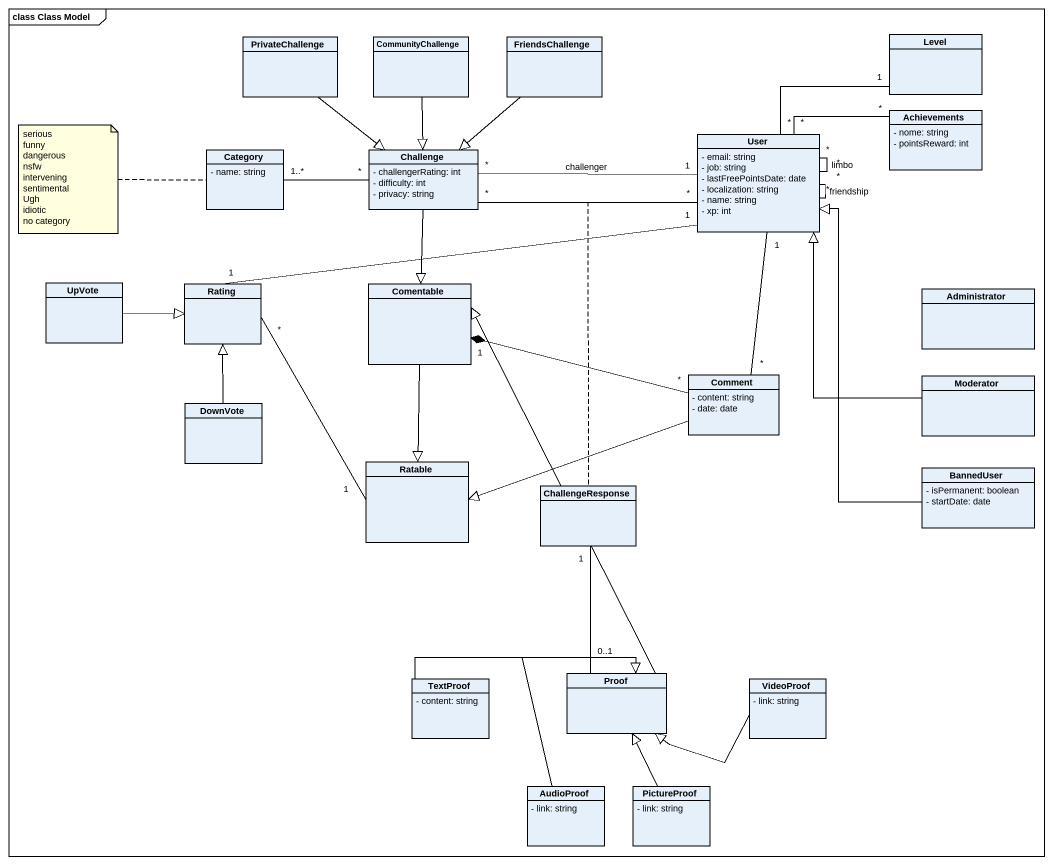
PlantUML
@startuml
mainframe class Class Model
hide circle
hide empty members
skinparam classAttributeIconSize 0
class PrivateChallenge
class CommunityChallenge
class FriendsChallenge
class Level
class Achievements {
  - nome: string
  - pointsReward: int
}
class Category {
  - name: string
}
class Challenge {
  - challengerRating: int
  - difficulty: int
  - privacy: string
}
class User {
  - email: string
  - job: string
  - lastFreePointsDate: date
  - localization: string
  - name: string
  - xp: int
}
class UpVote
class Rating
class Comentable
class Administrator
class DownVote
class Comment {
  - content: string
  - date: date
}
class Moderator
class Ratable
class BannedUser {
  - isPermanent: boolean
  - startDate: date
}
class ChallengeResponse
class Proof
class TextProof {
  - content: string
}
class VideoProof {
  - link: string
}
class AudioProof {
  - link: string
}
class PictureProof {
  - link: string
}
PrivateChallenge --|> Challenge
CommunityChallenge --|> Challenge
FriendsChallenge --|> Challenge
Achievements "*" -left- "*" User
Category "1..*" -right- "*" Challenge
Challenge "*" -right- "1" User : challenger
Challenge "*" -right- "*" User
(Challenge, User) .. ChallengeResponse
Challenge --|> Comentable
User "*" -up- "1" Level
User "*" -- "*" User : friendship
User "*" -- "*" User : limbo
UpVote -right-|> Rating
Rating "1" -right- "1" User
Rating "*" -- "1" Ratable
Comentable --|> Ratable
DownVote -up-|> Rating
Comment "*" -up- "1" User
Comment "*" -left-* "1" Comentable
Comment -left-|> Ratable
Moderator -up-|> User
BannedUser -up-|> User
Proof -up-|> Comentable
Proof "0..1" -up- "1" ChallengeResponse
TextProof -right-|> Proof
VideoProof -left-|> Proof
AudioProof -up-|> Proof
PictureProof -up-|> Proof
note left of Category
  serious
  funny
  dangerous
  nsfw
  intervening
  sentimental
  Ugh
  idiotic
  no category
end note
@enduml
